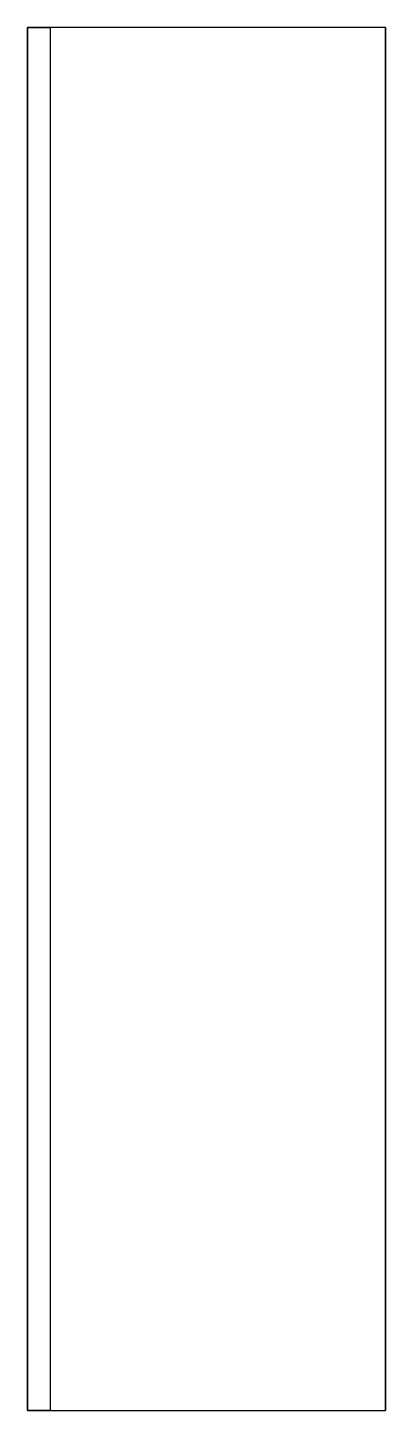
# Model space of a CAD drawing. Header units: inches. Extents: x -8 to 0, y -8 to 22.9.
import ezdxf

# ---------------------------------------------------------------- set-up
doc = ezdxf.new("R2010")
doc.units = ezdxf.units.IN
doc.layers.get('0').update_dxf_attribs({"linetype": 'CONTINUOUS'})

msp = doc.modelspace()

# ---------------------------------------------------------------- linework, layer by layer
for p in [(0, 22.928), (-0.5, -8)]:
    msp.add_line(p, (0, -8))
for points in [[(-8, -8), (-8, 22.928), (-7.5, 22.928), (-7.5, -8)], [(0, 22.928), (-8, 22.928), (-8, -8), (0, -8)]]:
    msp.add_lwpolyline(points, close=True)

doc.saveas('drawing.dxf')
